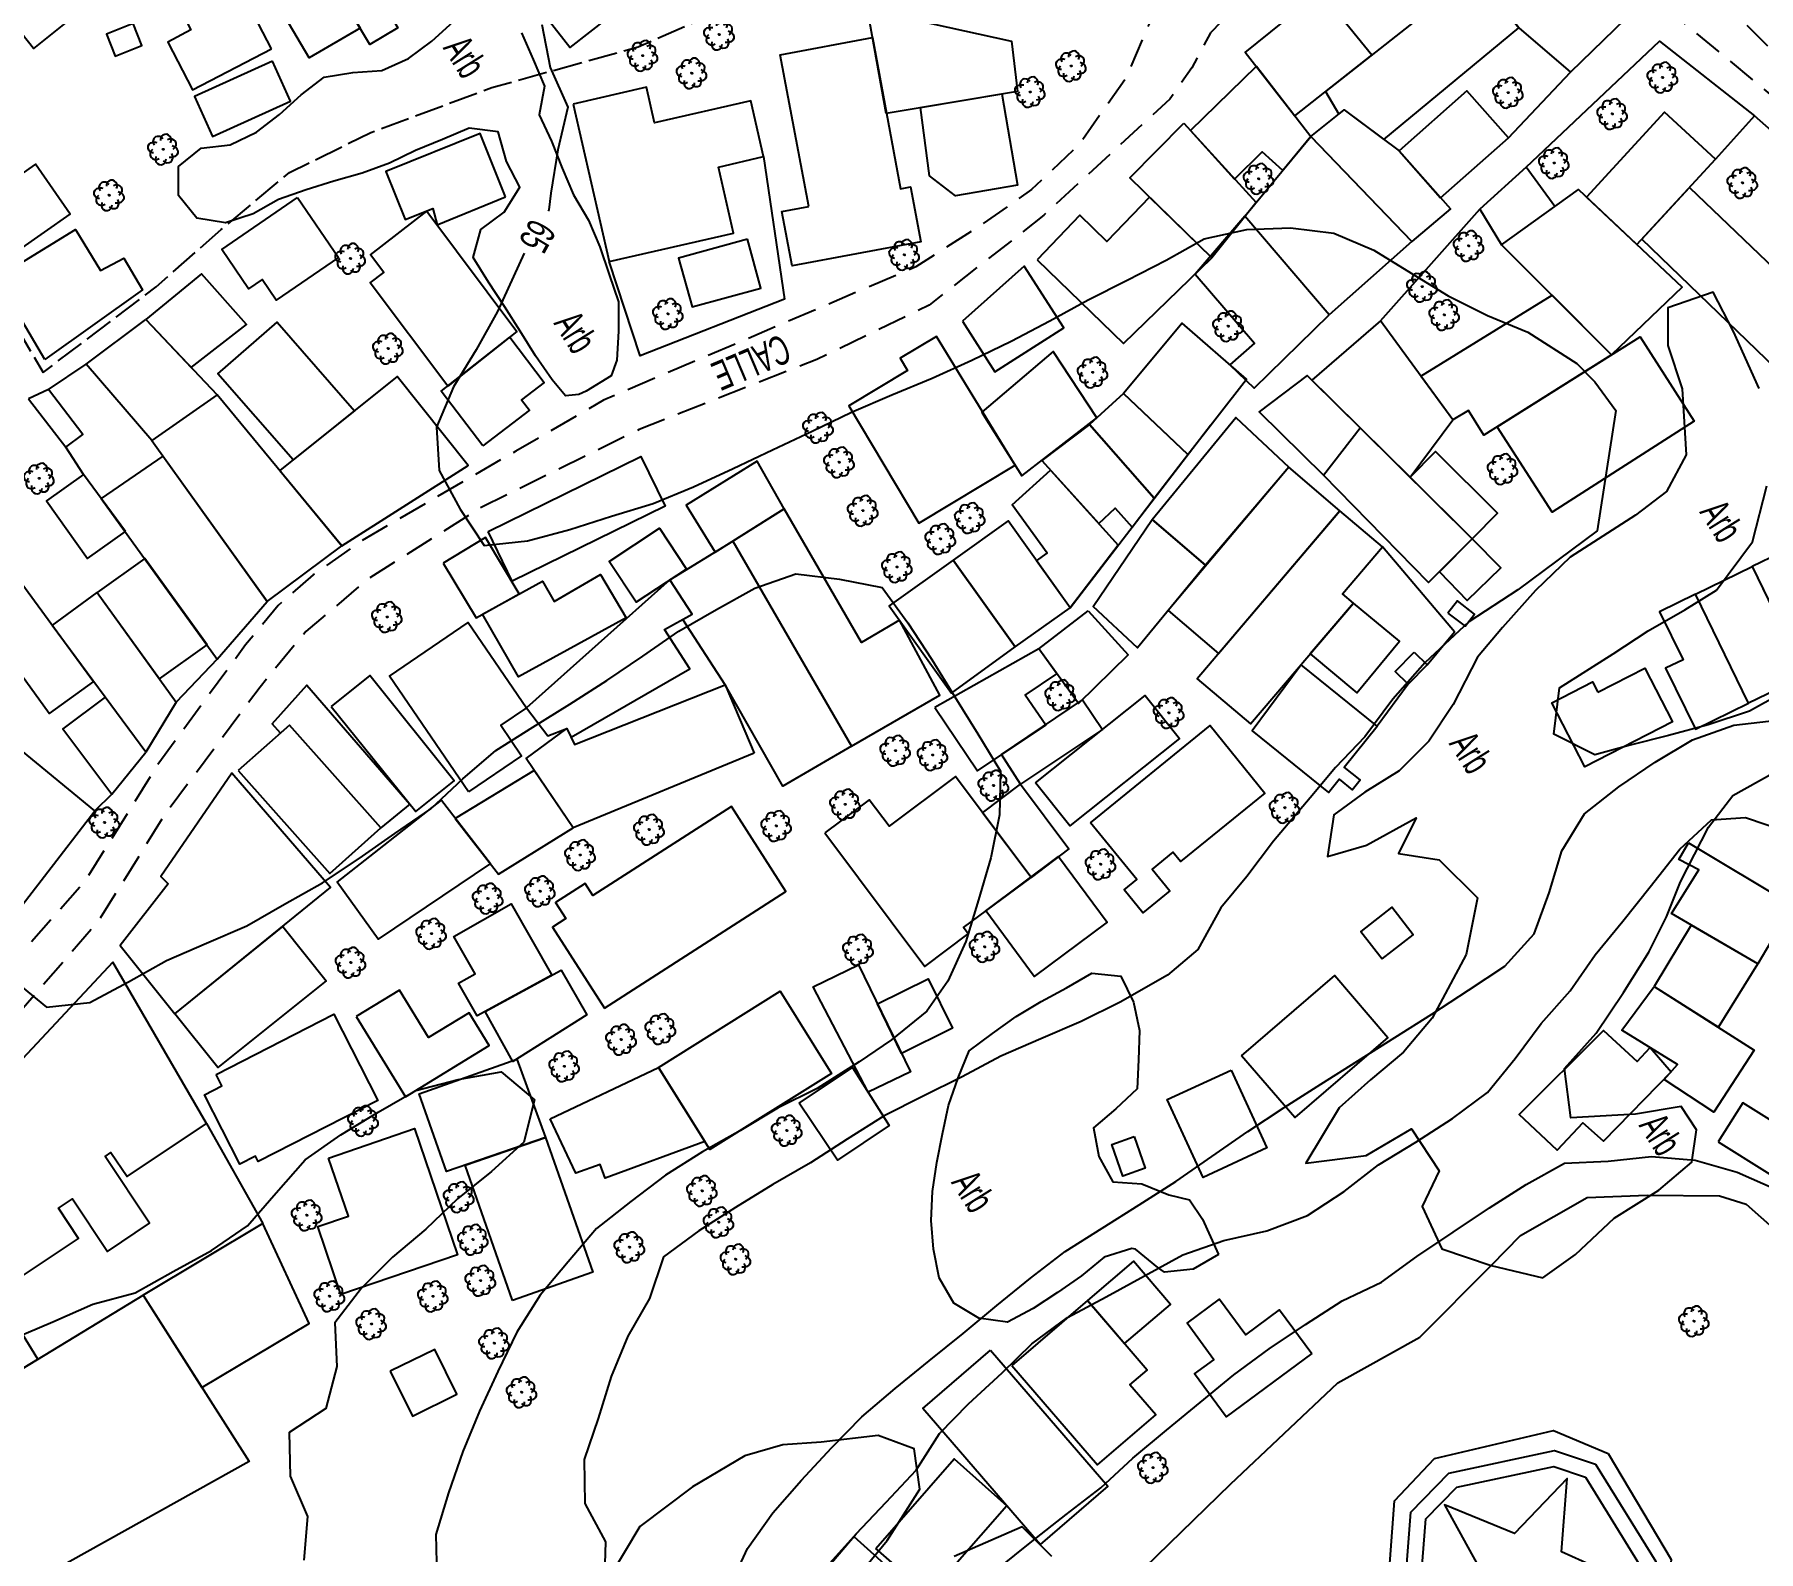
# Model space of a CAD drawing. Header units: millimetres. Extents: x 438774 to 440085, y 7202522 to 7203572.
# Drawn here: x 439328.7 to 439447.1, y 7203326.3 to 7203430.5 of the extents above; entities that cross this region are included whole.
import ezdxf

# ---------------------------------------------------------------- set-up
doc = ezdxf.new("R2010")
doc.units = ezdxf.units.MM
for name, pattern in [('00', [10, 0, -10]), ('12', [3, 2, -1]), ('17', [2.5, 2, -0.5])]:
    doc.linetypes.add(name, pattern=pattern)
for name, color, linetype in [('0505', 1, 'Continuous'), ('0506', 1, 'Continuous'), ('0611', 30, 'Continuous'), ('0612', 7, 'Continuous'), ('0623', 30, 'Continuous'), ('0707', 7, 'Continuous'), ('0801', 10, 'Continuous'), ('0869', 7, 'Continuous'), ('1005', 3, 'Continuous'), ('1006', 3, 'Continuous'), ('1007', 3, 'Continuous')]:
    doc.layers.add(name, color=color, linetype=linetype)
doc.styles.add('02', font='swissc.ttf')

# ---------------------------------------------------------------- blocks, each defined once
blk = doc.blocks.new('09')
for p, q in [((-0.04, 0.01), (0.04, 0.01)), ((-0.02, 0.03), (0.02, 0.03)), ((0, 0.05), (0, 0.05)), ((-0.04, -0.01), (0.04, -0.01)), ((-0.02, -0.03), (0.02, -0.03))]:
    blk.add_line(p, q)
for points in [[(-0.61, 0.39), (-0.76, 0.34), (-0.88, 0.27), (-0.97, 0.13), (-1, 0), (-0.96, -0.15), (-0.88, -0.26), (-0.83, -0.31), (-0.73, -0.36), (-0.58, -0.38)], [(-0.12, 0.67), (-0.2, 0.77), (-0.32, 0.84), (-0.46, 0.87), (-0.62, 0.83), (-0.74, 0.77), (-0.81, 0.63), (-0.83, 0.49), (-0.83, 0.42), (-0.79, 0.32), (-0.69, 0.22), (-0.62, 0.16)], [(-0.41, 0.6), (-0.39, 0.72), (-0.35, 0.82), (-0.3, 0.88), (-0.18, 0.96), (-0.03, 1), (0.1, 0.96), (0.24, 0.87), (0.31, 0.75), (0.36, 0.62), (0.37, 0.55)], [(0.11, 0.66), (0.19, 0.71), (0.31, 0.78), (0.42, 0.81), (0.49, 0.81), (0.63, 0.78), (0.76, 0.7), (0.82, 0.58), (0.84, 0.41), (0.81, 0.28), (0.75, 0.16), (0.69, 0.06)], [(0.67, -0.42), (0.8, -0.38), (0.91, -0.29), (0.99, -0.14), (1.01, -0.01), (0.95, 0.14), (0.86, 0.24), (0.8, 0.29), (0.7, 0.32), (0.56, 0.34)], [(-0.14, -0.69), (-0.19, -0.75), (-0.3, -0.83), (-0.4, -0.87), (-0.48, -0.87), (-0.61, -0.83), (-0.74, -0.75), (-0.8, -0.63), (-0.83, -0.47), (-0.79, -0.33), (-0.7, -0.18), (-0.64, -0.12)], [(-0.38, -0.63), (-0.34, -0.76), (-0.26, -0.88), (-0.13, -0.97), (0.01, -1.01), (0.15, -0.97), (0.27, -0.88), (0.32, -0.83), (0.36, -0.73), (0.38, -0.57)], [(0.15, -0.7), (0.32, -0.83), (0.46, -0.87), (0.62, -0.85), (0.74, -0.79), (0.83, -0.66), (0.86, -0.52), (0.86, -0.45), (0.83, -0.34), (0.74, -0.24), (0.67, -0.18)]]:
    blk.add_lwpolyline(points)
blk.add_lwpolyline([(0, -0.05), (-0.05, 0), (0, 0.05), (0.05, 0)], close=True)

msp = doc.modelspace()

# ---------------------------------------------------------------- linework, layer by layer
at = {"layer": '0505', "linetype": 'Continuous', "flags": 128}
for points, elevation in [([(439363.52, 7203431.17), (439364.1, 7203428.23), (439365.32, 7203425.49), (439364.63, 7203422.57), (439364.15, 7203419.6), (439364, 7203418.45)], 65), ([(439362.32, 7203415.47), (439360.48, 7203411.46), (439359.02, 7203408.84), (439357.46, 7203406.28), (439356.28, 7203403.52), (439356.47, 7203400.53), (439357.91, 7203397.89), (439359.57, 7203395.4), (439362.55, 7203395.71), (439365.45, 7203396.5), (439368.3, 7203397.4), (439371.18, 7203398.28), (439373.95, 7203399.41), (439376.67, 7203400.67), (439379.37, 7203401.97), (439382.09, 7203403.25), (439384.8, 7203404.54), (439387.56, 7203405.73), (439390.33, 7203406.88), (439393.06, 7203408.12), (439395.76, 7203409.42), (439398.41, 7203410.82), (439401.05, 7203412.26), (439403.73, 7203413.61), (439406.4, 7203414.98), (439409.01, 7203416.45), (439411.94, 7203417.1), (439414.94, 7203417.2), (439417.92, 7203416.85), (439420.67, 7203415.67), (439423.23, 7203414.09), (439425.78, 7203412.53), (439428.47, 7203411.18), (439431.24, 7203410.04), (439434.62, 7203407.9), (439435.85, 7203406.64), (439437.29, 7203404.66), (439436, 7203396.39), (439430.55, 7203392.34), (439427.19, 7203390.14), (439424.2, 7203387.36), (439421.97, 7203384.84), (439420.06, 7203382.26), (439418.03, 7203380.15), (439416.29, 7203378.05), (439413.78, 7203375.09), (439411.95, 7203372.65), (439410.15, 7203370.5), (439408.57, 7203367.65), (439406.5, 7203365.89), (439403.25, 7203364.02), (439400.56, 7203362.7), (439397.8, 7203361.51), (439395.05, 7203360.32), (439392.4, 7203358.9), (439389.72, 7203357.57), (439387.03, 7203356.22), (439384.5, 7203354.62), (439381.98, 7203352.99), (439379.38, 7203351.51), (439376.83, 7203349.92), (439374.3, 7203348.32), (439371.89, 7203346.53), (439370.93, 7203343.68), (439369.43, 7203341.08), (439368.29, 7203338.31), (439367.4, 7203335.44), (439366.44, 7203332.61), (439366.48, 7203329.6), (439367.89, 7203326.96), (439367.8, 7203323.96)], 65), ([(439327.19, 7203365.59), (439329.51, 7203363.68), (439332.49, 7203364), (439335.13, 7203365.42), (439337.75, 7203366.88), (439340.5, 7203368.08), (439343.26, 7203369.27), (439345.86, 7203370.75), (439348.47, 7203372.23), (439350.97, 7203373.89), (439353.43, 7203375.62), (439355.9, 7203377.31), (439358.09, 7203379.36), (439360.37, 7203381.31), (439362.9, 7203382.92), (439365.45, 7203384.5), (439367.98, 7203386.11), (439370.46, 7203387.8), (439372.93, 7203389.51), (439375.53, 7203391), (439378.16, 7203392.45), (439380.98, 7203393.44), (439383.96, 7203393.07), (439386.91, 7203392.5), (439388.67, 7203390.07), (439390.31, 7203387.56), (439391.88, 7203385), (439393.46, 7203382.45), (439395.02, 7203379.89), (439394.95, 7203376.88), (439394.36, 7203373.94), (439393.52, 7203371.06), (439392.65, 7203368.2), (439391.42, 7203365.46), (439389.96, 7203363.41), (439387.55, 7203361.44), (439385.32, 7203359.93), (439382.44, 7203358.09), (439379.75, 7203356.76), (439377.17, 7203355.22), (439374.57, 7203353.75), (439372.03, 7203352.15), (439369.64, 7203350.34), (439367.27, 7203348.48), (439365.34, 7203346.19), (439363.4, 7203343.9), (439361.81, 7203341.35), (439360.5, 7203338.66), (439359.24, 7203335.94), (439358.11, 7203333.16), (439357.11, 7203330.33), (439356.24, 7203327.46), (439356.28, 7203325.53)], 70), ([(439376.4, 7203323.78), (439377.66, 7203326.51), (439379.38, 7203328.96), (439381.37, 7203331.2), (439383.41, 7203333.41), (439385.51, 7203335.54), (439387.79, 7203337.5), (439390.12, 7203339.39), (439392.46, 7203341.27), (439394.77, 7203343.18), (439397.09, 7203345.07), (439399.48, 7203346.89), (439402.01, 7203348.5), (439404.55, 7203350.1), (439407.08, 7203351.71), (439409.55, 7203353.43), (439412.01, 7203355.14), (439414.51, 7203356.79), (439417.04, 7203358.4), (439419.58, 7203359.99), (439422.12, 7203361.59), (439424.65, 7203363.2), (439427.17, 7203364.84), (439429.66, 7203366.5), (439431.68, 7203368.72), (439432.71, 7203371.54), (439433.58, 7203374.41), (439435.14, 7203376.97), (439437.5, 7203378.82), (439439.98, 7203380.5), (439442.56, 7203382.05), (439445.39, 7203383.04), (439448.37, 7203383.39)], 65), ([(439383.16, 7203325.22), (439385.11, 7203327.51), (439387.18, 7203329.68), (439389.23, 7203331.87), (439390.83, 7203334.41), (439392.83, 7203336.43), (439395.14, 7203338.57), (439397.19, 7203340.56), (439399.64, 7203342.37), (439402.28, 7203343.79), (439404.91, 7203345.22), (439407.55, 7203346.66), (439410.37, 7203347.65), (439413.31, 7203348.31), (439416.11, 7203349.37), (439418.62, 7203351.02), (439420.98, 7203352.86), (439423.55, 7203354.41), (439426.07, 7203356.04), (439428.48, 7203357.83), (439430.37, 7203360.16), (439432.16, 7203362.56), (439434.16, 7203364.8), (439435.86, 7203367.27), (439437.76, 7203369.59), (439439.64, 7203371.94), (439441.68, 7203374.53), (439443.86, 7203376.54), (439446.19, 7203376.71), (439449.1, 7203375.72)], 70), ([(439327.19, 7203340.9), (439329.95, 7203342.06), (439332.69, 7203343.29), (439335.59, 7203344.06), (439338.21, 7203345.52), (439340.84, 7203346.96), (439343.31, 7203348.67), (439345.28, 7203350.94), (439347.26, 7203353.19), (439349.72, 7203354.91), (439352.28, 7203356.47), (439354.88, 7203357.95), (439357.79, 7203358.71), (439360.74, 7203359.24), (439363.03, 7203357.31), (439362.3, 7203354.41), (439360.08, 7203352.39), (439357.74, 7203350.51), (439355.57, 7203348.43), (439353.27, 7203346.5), (439351.15, 7203344.39), (439349.31, 7203342.01), (439349.45, 7203339.01), (439348.68, 7203336.12), (439346.18, 7203334.46), (439346.25, 7203331.47), (439347.42, 7203328.7), (439347.19, 7203325.71)], 75), ([(439394.85, 7203325.1), (439397.18, 7203326.98), (439399.54, 7203328.84), (439401.92, 7203330.66), (439404.12, 7203332.71), (439406.42, 7203334.62), (439408.75, 7203336.53), (439411.06, 7203338.43), (439413.48, 7203340.21), (439415.97, 7203341.88), (439418.49, 7203343.52), (439421.2, 7203344.79), (439423.63, 7203346.55), (439426.12, 7203348.23), (439428.62, 7203349.89), (439431.14, 7203351.51), (439433.77, 7203352.96), (439436.77, 7203353.11), (439439.75, 7203353.42), (439442.74, 7203353.18), (439445.63, 7203352.35), (439448.37, 7203351.13)], 75)]:
    msp.add_lwpolyline(points, dxfattribs=dict(at, elevation=elevation))
at = {"layer": '0505', "linetype": '00', "elevation": 65, "flags": 128}
msp.add_lwpolyline([(439364, 7203418.45), (439362.32, 7203415.47)], dxfattribs=at)
at = {"layer": '0611', "linetype": '12', "flags": 128}
for points in [[(439300.65, 7203549.6), (439332.81, 7203519.57), (439385.74, 7203476.29), (439418.9, 7203449.53), (439419.33, 7203449.01), (439419.53, 7203448.31), (439419.43, 7203447.5), (439405.25, 7203431.26), (439403.64, 7203427.49), (439400.47, 7203422.97), (439397.16, 7203419.83), (439393.79, 7203417.46), (439389.21, 7203414.52), (439367.76, 7203405.37), (439361.74, 7203401.87), (439351.11, 7203395.7), (439347.83, 7203393.37), (439345.42, 7203391.28), (439343.17, 7203388.56), (439337.08, 7203380.24), (439332.12, 7203372.27), (439327.65, 7203367.25), (439322.46, 7203361.57), (439317.48, 7203356.5), (439308.89, 7203348.57), (439294.71, 7203333.8), (439288.14, 7203325.29), (439286.49, 7203321.81), (439284.59, 7203317.74), (439283.36, 7203313.67), (439282.7, 7203310.14), (439281.8, 7203302.92), (439281.13, 7203294.43), (439281.98, 7203283.9), (439280.61, 7203259.71), (439219.54, 7203257.85), (439207.06, 7203257.76), (439113.11, 7203256.92)], [(439455.73, 7203447), (439442.34, 7203436.58), (439442.48, 7203434.97), (439449.24, 7203428.15)], [(439449.01, 7203425.46), (439426.17, 7203444.36), (439424.2, 7203444.58), (439422.91, 7203443.88), (439420.13, 7203441.84), (439409.45, 7203430.59), (439408.16, 7203428.19), (439406.66, 7203426.05), (439398.01, 7203418.08), (439390.13, 7203411.9), (439382.42, 7203408.17), (439370.21, 7203403.35), (439359.37, 7203398.01), (439351.56, 7203393.07), (439347.32, 7203389.48), (439344.17, 7203385.67), (439337.6, 7203376.86), (439333.05, 7203369.56), (439327.75, 7203363.43), (439312.91, 7203348.72), (439298.14, 7203333.34), (439296.12, 7203330.6), (439292.55, 7203325.69), (439290.66, 7203322.32), (439289.63, 7203320.04), (439288.15, 7203315.49), (439287.36, 7203310.38), (439284.52, 7203259.91), (439284.89, 7203259.34), (439285.52, 7203259.06), (439349.65, 7203259.94), (439362.8, 7203259.95)]]:
    msp.add_lwpolyline(points, dxfattribs=at)
at = {"layer": '0623', "linetype": '17', "flags": 128}
msp.add_lwpolyline([(439363.47, 7203493.43), (439353.15, 7203484.21), (439351.09, 7203480.33), (439349.53, 7203474.35), (439348.48, 7203470.86), (439348.5, 7203468.34), (439347.23, 7203466.07), (439344.73, 7203463.92), (439341.12, 7203460.44), (439339.23, 7203459.77), (439337.95, 7203461.43), (439336.15, 7203461.63), (439333.8, 7203460.74), (439326.49, 7203456.05), (439320.73, 7203451.97), (439315.9, 7203447.7), (439310.66, 7203442.93), (439308.93, 7203441.1), (439315.04, 7203431.52), (439319.39, 7203423.23), (439323.13, 7203417.03), (439326.75, 7203411.56), (439329.27, 7203407.28), (439337.04, 7203413.16), (439341.51, 7203417.09), (439346.19, 7203421), (439351.79, 7203423.76), (439360.09, 7203426.84), (439370.14, 7203429.64), (439377.01, 7203432.64), (439381.15, 7203434.13), (439388.51, 7203435.08), (439396.85, 7203435.13), (439405.13, 7203431.67)], dxfattribs=at)
at = {"layer": '0707', "linetype": 'Continuous', "flags": 128}
for points in [[(439431.13, 7203421.38), (439440.29, 7203430.04), (439446.82, 7203424.91), (439444.14, 7203421.93)], [(439429.91, 7203423.4), (439434.17, 7203427.9)], [(439458.89, 7203414.26), (439446.82, 7203424.91)], [(439378.76, 7203422.1), (439380.2, 7203412.3), (439370.28, 7203408.41), (439368.15, 7203414.89)], [(439421.13, 7203410.83), (439427.94, 7203418.48)], [(439329.64, 7203406.11), (439332.22, 7203407.85)], [(439332.04, 7203400.27), (439330.83, 7203402.14)], [(439424.33, 7203387.19), (439426.21, 7203389.45), (439421.26, 7203395.29)], [(439341.23, 7203387.59), (439338.42, 7203384.62)], [(439423.03, 7203385.87), (439420.89, 7203382.99)], [(439334, 7203378.3), (439332.83, 7203377.17)], [(439340.5, 7203355.68), (439344.36, 7203348.82)], [(439353.52, 7203248.47), (439359.3, 7203248.64), (439368.75, 7203246.95), (439374.24, 7203257.34), (439372.24, 7203257.92), (439373.94, 7203261.73), (439377.63, 7203261.81), (439383.91, 7203274.81), (439386.98, 7203298.34), (439390.01, 7203310.34), (439391.54, 7203312.85), (439393.24, 7203314.37), (439394, 7203314.55), (439410.82, 7203330.91), (439418.19, 7203337.87), (439423.82, 7203341.02), (439428.75, 7203345.97), (439430.75, 7203348), (439435.32, 7203350.6), (439439.44, 7203350.78), (439444.41, 7203350.72), (439446.25, 7203350.16), (439453.91, 7203343.36)]]:
    msp.add_lwpolyline(points, dxfattribs=at)
at = {"layer": '0801', "linetype": 'Continuous', "flags": 128}
for points in [[(439346.63, 7203438.31), (439353.48, 7203442.4), (439357.66, 7203435.38), (439352.75, 7203432.45), (439353.64, 7203430.95), (439351.71, 7203429.8), (439346.63, 7203438.31)], [(439346.63, 7203438.31), (439351.04, 7203430.93), (439347.55, 7203428.88), (439343.19, 7203436.29), (439346.63, 7203438.31)], [(439344.95, 7203429.51), (439341.06, 7203437.02), (439337.23, 7203435.02), (439339.42, 7203430.8), (439337.83, 7203429.97), (439339.53, 7203426.68), (439344.95, 7203429.51)], [(439361.82, 7203434.26), (439365.91, 7203437.44), (439369.51, 7203432.76), (439365.45, 7203429.59), (439361.82, 7203434.26)], [(439434.17, 7203427.9), (439438.73, 7203432.31), (439431.44, 7203438.1), (439427.64, 7203434.69), (439430.63, 7203430.95), (439434.17, 7203427.9)], [(439329.22, 7203436.46), (439332.27, 7203432.45), (439328.62, 7203429.53), (439325.47, 7203433.48), (439329.22, 7203436.46)], [(439427.64, 7203434.69), (439417.34, 7203426.57), (439418.26, 7203425.02), (439418.62, 7203425.32), (439421.36, 7203423.28), (439430.63, 7203430.95), (439427.64, 7203434.69)], [(439420.54, 7203429.1), (439415.23, 7203424.91), (439411.84, 7203429.25), (439417, 7203433.45), (439420.54, 7203429.1)], [(439335.45, 7203431.24), (439333.62, 7203430.51), (439334.22, 7203429), (439336.05, 7203429.73), (439335.45, 7203431.24)], [(439387.17, 7203425.07), (439385.9, 7203432.2), (439395.78, 7203430.03), (439396.19, 7203426.58), (439387.17, 7203425.07)], [(439381.86, 7203418.68), (439379.9, 7203429.08), (439386.24, 7203430.27), (439388.15, 7203419.88), (439388.85, 7203420.02), (439389.56, 7203416.25), (439380.71, 7203414.59), (439380.02, 7203418.33), (439381.86, 7203418.68)], [(439345.03, 7203428.65), (439339.67, 7203426.23), (439340.9, 7203423.48), (439346.27, 7203425.9), (439345.03, 7203428.65)], [(439412.6, 7203428.32), (439416.34, 7203423.47), (439414.41, 7203421.14), (439413, 7203422.43), (439411.11, 7203420.56), (439408.07, 7203423.89), (439412.6, 7203428.32)], [(439365.67, 7203425.71), (439368.15, 7203414.89), (439376.68, 7203416.85), (439375.65, 7203421.38), (439378.76, 7203422.1), (439377.88, 7203425.93), (439371.27, 7203424.42), (439370.71, 7203426.86), (439365.67, 7203425.71)], [(439389.54, 7203425.47), (439395.13, 7203426.41), (439396.2, 7203420.14), (439391.94, 7203419.41), (439390.16, 7203420.79), (439389.54, 7203425.47)], [(439422.42, 7203422.5), (439425.25, 7203419.27), (439429.91, 7203423.4), (439427.05, 7203426.61), (439422.42, 7203422.5)], [(439423.29, 7203416.26), (439416.34, 7203423.47), (439418.62, 7203425.32), (439422.42, 7203422.5), (439425.93, 7203418.51), (439423.29, 7203416.26)], [(439438.74, 7203416.06), (439444.14, 7203421.93), (439440.64, 7203425.15), (439435.28, 7203419.32), (439438.74, 7203416.06)], [(439407.62, 7203424.39), (439412.58, 7203418.95), (439409.54, 7203415.14), (439403.9, 7203420.65), (439407.62, 7203424.39)], [(439361.04, 7203419.34), (439359.29, 7203423.69), (439352.81, 7203421.08), (439354.15, 7203417.77), (439356.03, 7203418.53), (439356.34, 7203417.42), (439361.04, 7203419.34)], [(439417.61, 7203411.23), (439411.82, 7203418), (439416.34, 7203423.47), (439423.29, 7203416.26), (439417.61, 7203411.23)], [(439325.83, 7203414.44), (439331.14, 7203418.14), (439328.75, 7203421.58), (439325.1, 7203419.03), (439325.21, 7203418.87), (439323.55, 7203417.71), (439325.83, 7203414.44)], [(439429.43, 7203416.05), (439433.1, 7203418.67), (439431.13, 7203421.38), (439427.94, 7203418.48), (439429.43, 7203416.05)], [(439346.74, 7203419.29), (439349.57, 7203415.18), (439345.29, 7203412.24), (439344.31, 7203413.65), (439343.39, 7203413.02), (439341.54, 7203415.72), (439346.74, 7203419.29)], [(439397.54, 7203415.02), (439403.48, 7203409.27), (439409.54, 7203415.14), (439405.27, 7203419.31), (439402.34, 7203416.28), (439400.48, 7203418.07), (439397.54, 7203415.02)], [(439437, 7203408.48), (439429.43, 7203416.05), (439434.73, 7203419.83), (439441.85, 7203413.14), (439437, 7203408.48)], [(439442.35, 7203419.98), (439455.6, 7203407.29), (439452.22, 7203403.75), (439439.07, 7203416.42), (439442.35, 7203419.98)], [(439357.06, 7203406.33), (439351.73, 7203413.44), (439352.67, 7203414.14), (439351.75, 7203415.36), (439355.63, 7203418.36), (439361.82, 7203410.08), (439357.06, 7203406.33)], [(439329.4, 7203408.17), (439326.08, 7203413.78), (439331.49, 7203417.1), (439333.21, 7203414.28), (439334.82, 7203415.13), (439336.09, 7203412.95), (439329.4, 7203408.17)], [(439417.61, 7203411.23), (439411.82, 7203418), (439408.39, 7203414.03), (439412.48, 7203409.29), (439410.79, 7203407.8), (439412.46, 7203406.19), (439417.61, 7203411.23)], [(439377.64, 7203416.42), (439372.92, 7203415.13), (439373.84, 7203411.78), (439378.56, 7203413.06), (439377.64, 7203416.42)], [(439392.41, 7203410.8), (439394.64, 7203407.32), (439399.37, 7203410.34), (439396.66, 7203414.57), (439392.41, 7203410.8)], [(439336.32, 7203410.92), (439339.44, 7203407.62), (439343.24, 7203410.58), (439340.16, 7203414.04), (439336.32, 7203410.92)], [(439437, 7203408.48), (439428.22, 7203402.97), (439427.17, 7203404.67), (439426.09, 7203404.01), (439423.89, 7203407.03), (439432.91, 7203412.58), (439437, 7203408.48)], [(439336.32, 7203410.92), (439341.23, 7203405.74), (439336.73, 7203402.61), (439332.22, 7203407.85), (439336.32, 7203410.92)], [(439346.45, 7203401.27), (439341.27, 7203407.19), (439345.34, 7203410.73), (439350.65, 7203404.65), (439346.45, 7203401.27)], [(439396.04, 7203400.9), (439390.63, 7203409.75), (439388.13, 7203408.26), (439388.64, 7203407.42), (439384.6, 7203404.99), (439389.42, 7203396.93), (439396.04, 7203400.9)], [(439407.89, 7203401.65), (439411.92, 7203406.82), (439407.51, 7203410.66), (439403.47, 7203405.82), (439407.89, 7203401.65)], [(439416.41, 7203406.75), (439423.17, 7203400.09), (439426.09, 7203404.01), (439421.13, 7203410.83), (439416.41, 7203406.75)], [(439429.14, 7203403.55), (439438.95, 7203409.73), (439442.67, 7203403.94), (439432.92, 7203397.67), (439429.14, 7203403.55)], [(439359.47, 7203402.24), (439356.62, 7203405.99), (439361.32, 7203409.69), (439363.69, 7203406.58), (439362.14, 7203405.4), (439362.68, 7203404.68), (439359.47, 7203402.24)], [(439393.96, 7203404.2), (439396.49, 7203400.18), (439401.64, 7203404.16), (439398.64, 7203408.72), (439393.74, 7203404.55), (439393.96, 7203404.2)], [(439349.78, 7203395.37), (439358.47, 7203400.88), (439353.58, 7203407), (439345.53, 7203400.53), (439349.78, 7203395.37)], [(439419.74, 7203403.48), (439416.08, 7203407.07), (439412.79, 7203404.56), (439417.21, 7203400.22), (439419.74, 7203403.48)], [(439328.28, 7203405.46), (439330.83, 7203402.14), (439331.99, 7203403.02), (439329.64, 7203406.11), (439328.28, 7203405.46)], [(439336.73, 7203402.61), (439344.65, 7203391.55), (439349.78, 7203395.37), (439341.23, 7203405.74), (439336.73, 7203402.61)], [(439407.89, 7203401.65), (439403.47, 7203405.82), (439401.14, 7203403.7), (439405.58, 7203398.65), (439407.89, 7203401.65)], [(439414.83, 7203400.77), (439409.1, 7203394.04), (439405.45, 7203397.18), (439411.2, 7203404.17), (439414.83, 7203400.77)], [(439397.87, 7203401.22), (439401.77, 7203396.91), (439402.91, 7203397.96), (439404.06, 7203396.66), (439405.58, 7203398.65), (439401.14, 7203403.7), (439397.87, 7203401.22)], [(439419.74, 7203403.48), (439427.43, 7203395.85), (439424.43, 7203392.84), (439417.21, 7203400.22), (439419.74, 7203403.48)], [(439341.23, 7203387.59), (439344.65, 7203391.55), (439337.49, 7203401.53), (439333.26, 7203398.61), (439341.23, 7203387.59)], [(439359.83, 7203396.36), (439370.33, 7203401.51), (439372, 7203398.1), (439361.48, 7203392.93), (439359.83, 7203396.36)], [(439427.43, 7203395.85), (439423.17, 7203400.09), (439424.9, 7203401.84), (439429.17, 7203397.6), (439427.43, 7203395.85)], [(439334.93, 7203396.35), (439332.04, 7203400.27), (439329.5, 7203398.46), (439332.33, 7203394.49), (439334.93, 7203396.35)], [(439375.44, 7203394.93), (439380.18, 7203397.9), (439378.32, 7203401.19), (439373.44, 7203398.17), (439375.44, 7203394.93)], [(439398.47, 7203400.57), (439403.12, 7203395.42), (439399.81, 7203391.12), (439397.5, 7203394.34), (439398.23, 7203394.86), (439395.83, 7203398.19), (439398.47, 7203400.57)], [(439410, 7203387.97), (439418.34, 7203397.77), (439414.83, 7203400.77), (439406.55, 7203390.93), (439410, 7203387.97)], [(439376.64, 7203395.68), (439384.79, 7203381.6), (439390.85, 7203385.11), (439388.09, 7203390.26), (439385.49, 7203388.73), (439380.18, 7203397.9), (439376.64, 7203395.68)], [(439391.78, 7203394.39), (439396.04, 7203388.42), (439399.81, 7203391.12), (439395.55, 7203397.08), (439391.78, 7203394.39)], [(439409.1, 7203394.04), (439404.44, 7203388.35), (439401.4, 7203391.21), (439405.45, 7203397.18), (439409.1, 7203394.04)], [(439418.34, 7203397.77), (439408.53, 7203386.24), (439412.2, 7203383.13), (439419.27, 7203391.44), (439418.52, 7203392.06), (439421.26, 7203395.29), (439418.34, 7203397.77)], [(439446.66, 7203393.95), (439451.31, 7203384.37), (439457.63, 7203387.43), (439455.62, 7203391.58), (439452.84, 7203390.23), (439451.1, 7203393.8), (439453.25, 7203394.84), (439452.35, 7203396.7), (439446.66, 7203393.95)], [(439356.74, 7203394.17), (439359.01, 7203390.42), (439361.98, 7203392.08), (439359.65, 7203395.93), (439356.74, 7203394.17)], [(439373.46, 7203393.77), (439370, 7203391.5), (439368.15, 7203394.28), (439371.6, 7203396.57), (439373.46, 7203393.77)], [(439376.64, 7203395.68), (439384.79, 7203381.6), (439380.07, 7203378.86), (439376.11, 7203385.82), (439373.2, 7203390.3), (439373.86, 7203390.67), (439372.32, 7203393.03), (439376.64, 7203395.68)], [(439427.43, 7203395.85), (439425.17, 7203393.59), (439427.09, 7203391.62), (439429.39, 7203393.85), (439427.43, 7203395.85)], [(439340.53, 7203388.56), (439336.26, 7203394.5), (439332.99, 7203392.17), (439337.26, 7203386.23), (439340.53, 7203388.56)], [(439396.04, 7203388.42), (439391.78, 7203394.39), (439387.39, 7203391.25), (439391.66, 7203385.25), (439396.04, 7203388.42)], [(439359.44, 7203390.67), (439363.56, 7203392.95), (439364.38, 7203391.55), (439367.55, 7203393.4), (439369.32, 7203390.43), (439361.93, 7203386.38), (439359.44, 7203390.67)], [(439446.41, 7203384.55), (439442.76, 7203392.04), (439446.66, 7203393.95), (439450.3, 7203386.44), (439446.41, 7203384.55)], [(439327.8, 7203392.79), (439332.74, 7203386.05), (439329.69, 7203383.84), (439324.79, 7203390.6), (439327.8, 7203392.79)], [(439336.33, 7203381.19), (439329.89, 7203389.9), (439332.99, 7203392.17), (439338.42, 7203384.62), (439336.33, 7203381.19)], [(439372.32, 7203393.03), (439362.47, 7203384.25), (439363.93, 7203382.31), (439365.24, 7203382.83), (439365.53, 7203382.23), (439373.7, 7203386.91), (439371.96, 7203389.61), (439373.86, 7203390.67), (439372.32, 7203393.03)], [(439446.41, 7203384.55), (439442.76, 7203392.04), (439440.29, 7203390.84), (439441.91, 7203387.54), (439440.71, 7203386.96), (439442.75, 7203382.77), (439446.41, 7203384.55)], [(439401.05, 7203390.9), (439403.79, 7203387.87), (439400.38, 7203384.53), (439397.65, 7203388.29), (439401.05, 7203390.9)], [(439419.27, 7203391.44), (439416.29, 7203387.94), (439419.51, 7203385.28), (439422.43, 7203388.83), (439419.27, 7203391.44)], [(439425.76, 7203390.75), (439426.94, 7203389.85), (439427.58, 7203390.68), (439426.41, 7203391.59), (439425.76, 7203390.75)], [(439358.48, 7203378.46), (439353.06, 7203386.42), (439358.47, 7203390.1), (439362.47, 7203384.25), (439360.7, 7203383.05), (439362.14, 7203380.95), (439358.48, 7203378.46)], [(439390.52, 7203384.26), (439393.45, 7203379.92), (439398.13, 7203383.04), (439396.73, 7203385.1), (439398.9, 7203386.57), (439397.65, 7203388.29), (439390.52, 7203384.26)], [(439423.44, 7203388.06), (439424.33, 7203387.19), (439423.03, 7203385.87), (439422.14, 7203386.74), (439423.44, 7203388.06)], [(439349.06, 7203384.34), (439354.87, 7203377.11), (439357.51, 7203379.23), (439351.71, 7203386.47), (439349.06, 7203384.34)], [(439415.67, 7203387.2), (439412.31, 7203382.67), (439417.56, 7203378.43), (439418.29, 7203379.33), (439419.18, 7203378.61), (439419.72, 7203379.29), (439418.62, 7203380.17), (439420.89, 7203382.99), (439415.67, 7203387.2)], [(439436.06, 7203385.31), (439439.27, 7203386.96), (439441.18, 7203383.27), (439435.16, 7203380.18), (439432.89, 7203384.59), (439435.69, 7203386.03), (439436.06, 7203385.31)], [(439336.33, 7203381.19), (439333.53, 7203384.98), (439330.63, 7203382.8), (439334, 7203378.3), (439336.33, 7203381.19)], [(439352.47, 7203375.99), (439346.19, 7203383.04), (439345.58, 7203382.51), (439345.01, 7203383.15), (439347.39, 7203385.8), (439354.46, 7203377.62), (439352.47, 7203375.99)], [(439378.11, 7203381.13), (439365.68, 7203376), (439362.45, 7203380.75), (439365.24, 7203382.83), (439365.78, 7203381.73), (439376.11, 7203385.82), (439378.11, 7203381.13)], [(439397.42, 7203379.1), (439404.97, 7203385.09), (439407.33, 7203382.13), (439399.78, 7203376.14), (439397.42, 7203379.1)], [(439395.1, 7203381.04), (439400.66, 7203384.79), (439402.04, 7203382.76), (439396.4, 7203378.99), (439395.1, 7203381.04)], [(439342.68, 7203379.93), (439348.96, 7203372.86), (439352.47, 7203375.99), (439346.19, 7203383.04), (439342.68, 7203379.93)], [(439401.2, 7203376.35), (439409.42, 7203383.03), (439413.19, 7203378.39), (439407.39, 7203373.68), (439406.87, 7203374.32), (439405.44, 7203373.16), (439406.66, 7203371.67), (439404.81, 7203370.16), (439403.53, 7203371.74), (439404.39, 7203372.44), (439401.2, 7203376.35)], [(439325.89, 7203368.19), (439332.83, 7203377.17), (439327.02, 7203381.96), (439319.91, 7203372.81), (439325.89, 7203368.19)], [(439338.31, 7203363.22), (439349.02, 7203371.9), (439342.23, 7203379.75), (439337.35, 7203372.66), (439337.87, 7203372.15), (439334.57, 7203367.92), (439338.31, 7203363.22)], [(439357.57, 7203376.64), (439360.56, 7203372.81), (439365.68, 7203376), (439363.01, 7203379.93), (439357.57, 7203376.64)], [(439382.97, 7203375.66), (439389.83, 7203366.48), (439392.81, 7203368.72), (439392.49, 7203369.15), (439397.13, 7203372.59), (439391.93, 7203379.53), (439387.37, 7203376.11), (439386, 7203377.93), (439382.97, 7203375.66)], [(439397.13, 7203372.59), (439393.8, 7203377.03), (439396.4, 7203378.99), (439399.72, 7203374.56), (439397.13, 7203372.59)], [(439359.99, 7203373.54), (439352.29, 7203368.36), (439349.47, 7203372.26), (439356.64, 7203377.89), (439359.99, 7203373.54)], [(439367.82, 7203363.62), (439380.29, 7203371.63), (439376.55, 7203377.47), (439367.02, 7203371.36), (439366.5, 7203372.18), (439364.47, 7203370.88), (439365.17, 7203369.77), (439364.26, 7203369.18), (439367.82, 7203363.62)], [(439442.27, 7203374.97), (439449.43, 7203370.69), (439447.04, 7203366.66), (439441.11, 7203370.11), (439442.98, 7203373.12), (439441.62, 7203373.82), (439442.27, 7203374.97)], [(439394.01, 7203370.29), (439399.01, 7203374.02), (439402.36, 7203369.51), (439397.34, 7203365.79), (439394.01, 7203370.29)], [(439364.22, 7203365.88), (439359.09, 7203363.09), (439357.81, 7203365.32), (439358.95, 7203365.96), (439357.48, 7203368.53), (439361.43, 7203370.78), (439364.22, 7203365.88)], [(439421.23, 7203367.01), (439423.36, 7203368.66), (439421.91, 7203370.54), (439419.77, 7203368.87), (439421.23, 7203367.01)], [(439338.31, 7203363.22), (439345.73, 7203369.23), (439348.71, 7203365.5), (439341.27, 7203359.54), (439338.31, 7203363.22)], [(439439.92, 7203365.09), (439444.33, 7203362.3), (439447.04, 7203366.66), (439442.46, 7203369.32), (439439.92, 7203365.09)], [(439334.07, 7203366.78), (439320.65, 7203352.44), (439326.19, 7203344.13), (439331.71, 7203347.8), (439330.33, 7203349.88), (439331.29, 7203350.51), (439333.69, 7203346.91), (439336.59, 7203348.84), (439333.53, 7203353.43), (439333.93, 7203353.7), (439335.04, 7203352.04), (439340.5, 7203355.68), (439334.07, 7203366.78)], [(439359.63, 7203363.39), (439364.86, 7203366.22), (439366.62, 7203363.16), (439361.53, 7203359.95), (439359.63, 7203363.39)], [(439385.27, 7203366.59), (439388.85, 7203359.24), (439385.94, 7203357.85), (439382.17, 7203365.08), (439385.27, 7203366.59)], [(439350.78, 7203363.05), (439354.16, 7203357.53), (439359.9, 7203361.05), (439358.53, 7203363.3), (439355.75, 7203361.6), (439353.75, 7203364.86), (439350.78, 7203363.05)], [(439371.54, 7203359.54), (439379.89, 7203364.77), (439383.41, 7203359.13), (439375.06, 7203353.9), (439371.54, 7203359.54)], [(439388.23, 7203360.51), (439386.59, 7203363.9), (439390.06, 7203365.63), (439391.74, 7203362.25), (439388.23, 7203360.51)], [(439411.59, 7203360.34), (439418, 7203365.85), (439421.64, 7203361.6), (439415.24, 7203356.1), (439411.59, 7203360.34)], [(439439.92, 7203365.09), (439446.79, 7203360.73), (439444.01, 7203356.46), (439440.61, 7203358.72), (439441.52, 7203359.74), (439437.71, 7203362.11), (439439.92, 7203365.09)], [(439341.15, 7203359.06), (439349.25, 7203363.2), (439352.27, 7203357.28), (439344.04, 7203353.08), (439343.85, 7203353.45), (439342.78, 7203352.9), (439340.35, 7203357.65), (439341.55, 7203358.27), (439341.15, 7203359.06)], [(439441.08, 7203359.24), (439436.44, 7203354.48), (439435.03, 7203355.73), (439433.26, 7203353.86), (439430.64, 7203356.31), (439436.44, 7203362.09), (439438.76, 7203359.95), (439439.65, 7203360.9), (439441.08, 7203359.24)], [(439363.77, 7203354.74), (439356.97, 7203352.39), (439355.11, 7203357.72), (439361.8, 7203360.12), (439363.77, 7203354.74)], [(439364.1, 7203356.02), (439371.54, 7203359.54), (439374.72, 7203354.45), (439367.88, 7203351.94), (439367.54, 7203352.88), (439365.87, 7203352.28), (439364.1, 7203356.02)], [(439381.21, 7203357.09), (439384.87, 7203359.54), (439387.39, 7203355.56), (439383.84, 7203353.18), (439381.21, 7203357.09)], [(439410.87, 7203359.36), (439413.33, 7203354.01), (439408.94, 7203351.98), (439406.47, 7203357.34), (439410.87, 7203359.36)], [(439444.32, 7203354.44), (439451.04, 7203350.23), (439452.73, 7203352.92), (439446.01, 7203357.12), (439444.32, 7203354.44)], [(439348.87, 7203353.32), (439354.78, 7203355.34), (439357.73, 7203346.68), (439349.72, 7203343.95), (439348.13, 7203348.61), (439350.24, 7203349.32), (439348.87, 7203353.32)], [(439361.52, 7203343.54), (439358.25, 7203352.84), (439363.77, 7203354.74), (439367.03, 7203345.49), (439361.52, 7203343.54)], [(439404.2, 7203354.79), (439404.97, 7203352.62), (439403.44, 7203352.08), (439402.67, 7203354.24), (439404.2, 7203354.79)], [(439344.36, 7203348.82), (439336.14, 7203343.91), (439340.18, 7203337.57), (439347.54, 7203341.96), (439344.36, 7203348.82)], [(439401.01, 7203343.54), (439403.55, 7203340.57), (439406.7, 7203343.26), (439404.17, 7203346.23), (439401.01, 7203343.54)], [(439306.3, 7203325.75), (439328.9, 7203339.5), (439326.36, 7203343.64), (439303.81, 7203329.82), (439306.3, 7203325.75)], [(439312.62, 7203318.81), (439305.7, 7203325.38), (439336.14, 7203343.91), (439343.42, 7203332.47), (439323.74, 7203321.51), (439320.96, 7203325.94), (439315.95, 7203322.92), (439316.22, 7203322.66), (439312.62, 7203318.81)], [(439395.81, 7203339.08), (439401.68, 7203332.25), (439405.69, 7203335.69), (439403.92, 7203337.75), (439405.1, 7203338.76), (439401.01, 7203343.54), (439395.81, 7203339.08)], [(439416.42, 7203339.89), (439410.53, 7203335.54), (439408.36, 7203338.49), (439409.69, 7203339.47), (439407.85, 7203341.97), (439410.08, 7203343.62), (439411.87, 7203341.18), (439414.2, 7203342.9), (439416.42, 7203339.89)], [(439353.12, 7203338.67), (439354.64, 7203335.59), (439357.69, 7203337.09), (439356.17, 7203340.18), (439353.12, 7203338.67)], [(439394.33, 7203340.13), (439402.4, 7203330.79), (439397.76, 7203326.78), (439389.69, 7203336.12), (439394.33, 7203340.13)], [(439386.46, 7203326.5), (439391.85, 7203332.65), (439395.46, 7203329.43), (439390.1, 7203323.31), (439386.46, 7203326.5)], [(439384.95, 7203327.32), (439388.19, 7203324.41), (439386.15, 7203322.14), (439382.92, 7203325.05), (439384.95, 7203327.32)]]:
    msp.add_lwpolyline(points, close=True, dxfattribs=at)
msp.add_lwpolyline([(439399.81, 7203391.12), (439409.45, 7203403.66)], dxfattribs=at)
at = {"layer": '0869', "linetype": 'Continuous', "flags": 128}
for points in [[(439431.36, 7203314.49), (439423.59, 7203317.93), (439421.45, 7203321.14), (439422.09, 7203329.78), (439424.83, 7203332.69), (439433.01, 7203334.6), (439436.77, 7203333.02), (439441.1, 7203325.74), (439440.61, 7203321.65), (439435.22, 7203315.43), (439431.36, 7203314.49)], [(439431.37, 7203315.83), (439424.82, 7203318.76), (439422.65, 7203321.84), (439423.22, 7203329), (439425.83, 7203331.68), (439433.08, 7203333.23), (439435.9, 7203332.3), (439440.03, 7203325.6), (439439.96, 7203322.43), (439434.79, 7203316.61), (439431.37, 7203315.83)], [(439431.48, 7203316.93), (439425.52, 7203319.61), (439423.73, 7203322.14), (439424.24, 7203328.53), (439426.37, 7203330.72), (439433.03, 7203332.13), (439435.2, 7203331.41), (439438.96, 7203325.31), (439438.92, 7203322.84), (439434.22, 7203317.57), (439431.48, 7203316.93)], [(439432.66, 7203317.57), (439433.29, 7203322.63), (439438.53, 7203324.03), (439433.55, 7203326.27), (439433.95, 7203331.3), (439430.32, 7203327.53), (439425.53, 7203329.51), (439428.12, 7203324.81), (439424.88, 7203320.9), (439429.87, 7203321.99), (439432.66, 7203317.57)]]:
    msp.add_lwpolyline(points, close=True, dxfattribs=at)
at = {"layer": '1005'}
for points in [[(439362.13, 7203430.61), (439362.92, 7203428.78), (439363.72, 7203426.94), (439363.34, 7203424.98), (439364.2, 7203423.17), (439364.93, 7203421.3), (439365.71, 7203419.47), (439366.72, 7203417.74), (439367.51, 7203415.9), (439368.14, 7203414.01), (439368.79, 7203412.12), (439368.8, 7203410.12), (439368.67, 7203408.12), (439368.28, 7203407.05), (439366.57, 7203406), (439366.06, 7203405.75), (439365.15, 7203405.68), (439364.24, 7203406.77), (439363.09, 7203408.41), (439362.03, 7203410.11), (439360.96, 7203411.8), (439359.87, 7203413.47), (439358.8, 7203415.16), (439359.34, 7203417.09), (439360.94, 7203418.29), (439362.01, 7203419.99), (439361.11, 7203421.77), (439360.52, 7203423.8), (439358.54, 7203424.06), (439356.7, 7203423.28), (439354.85, 7203422.52), (439353.06, 7203421.64), (439351.18, 7203420.96), (439349.25, 7203420.42), (439347.34, 7203419.82), (439345.45, 7203419.16), (439343.7, 7203418.18), (439341.81, 7203417.56), (439339.84, 7203417.88), (439338.57, 7203419.42), (439338.58, 7203421.42), (439340.13, 7203422.67), (439342.13, 7203422.9), (439343.92, 7203423.79), (439345.51, 7203424.99), (439346.99, 7203426.34), (439348.58, 7203427.56), (439350.55, 7203427.87), (439352.54, 7203428.01), (439354.36, 7203428.83), (439355.97, 7203430.03), (439357.46, 7203431.37)], [(439447.14, 7203406.18), (439445.36, 7203410.09), (439443.98, 7203412.78), (439440.85, 7203411.71), (439440.85, 7203409.13), (439441.85, 7203406.14), (439442.11, 7203401.61), (439440.77, 7203399.11), (439438.64, 7203397.48), (439434.16, 7203394.59), (439431.78, 7203392.31), (439429.51, 7203389.75), (439427.78, 7203387.72), (439426.12, 7203384.46), (439424.45, 7203381.96), (439422.4, 7203379.92), (439420.04, 7203378.44), (439417.93, 7203376.9), (439417.49, 7203374.02), (439420.16, 7203374.81), (439423.57, 7203376.69), (439422.36, 7203374.24), (439425.16, 7203373.79), (439427.78, 7203371.18), (439427, 7203367.3), (439424.68, 7203362.92), (439422.71, 7203360.58), (439420.44, 7203358.7), (439418.28, 7203356.76), (439416, 7203352.97), (439420.15, 7203353.5), (439423.26, 7203355.32), (439425.15, 7203352.44), (439423.98, 7203349.98), (439425.34, 7203347.09), (439428.72, 7203345.93), (439432.27, 7203345.1), (439434.53, 7203346.69), (439437.17, 7203349.2), (439440.24, 7203351.12), (439442.52, 7203353.03), (439442.84, 7203355.25), (439441.78, 7203356.86), (439438.65, 7203356.34), (439434.19, 7203356.08), (439433.77, 7203359.46), (439435.95, 7203361.9), (439437.81, 7203364.68), (439439.56, 7203367.46), (439440.78, 7203369.89), (439441.74, 7203372.29), (439443.65, 7203376.05), (439445.32, 7203378.23), (439448.07, 7203379.76)], [(439450.89, 7203386.45), (439446.48, 7203384), (439443.63, 7203383.07), (439440.9, 7203382.34), (439438.27, 7203381.67), (439435.84, 7203381.02), (439433.04, 7203382.44), (439433.42, 7203385.62), (439437.1, 7203387.94), (439439.51, 7203389.52), (439442.04, 7203390.96), (439444.21, 7203392.32), (439446.67, 7203395.65), (439447.66, 7203399.49)], [(439384.45, 7203323.67), (439387.24, 7203327.04), (439389.48, 7203330.58), (439389.09, 7203333.34), (439386.63, 7203334.27), (439382.71, 7203333.8), (439380.08, 7203333.61), (439377.47, 7203332.86), (439373.88, 7203330.74), (439370.25, 7203328.01), (439368.21, 7203324.61)], [(439398.56, 7203325.96), (439396.52, 7203327.99), (439391.85, 7203325.96)]]:
    msp.add_lwpolyline(points, dxfattribs=at)
msp.add_lwpolyline([(439410.01, 7203346.69), (439408.27, 7203345.69), (439406.28, 7203345.49), (439405.84, 7203345.8), (439404.3, 7203347.07), (439404.04, 7203347.11), (439402.14, 7203346.51), (439400.59, 7203345.23), (439398.95, 7203344.09), (439397.28, 7203342.99), (439395.51, 7203342.05), (439393.53, 7203342.31), (439391.83, 7203343.36), (439390.81, 7203345.08), (439390.43, 7203347.05), (439390.27, 7203349.04), (439390.36, 7203351.03), (439390.65, 7203353.01), (439391.04, 7203354.98), (439391.46, 7203356.93), (439392.12, 7203358.82), (439392.87, 7203360.68), (439394.47, 7203361.87), (439396.1, 7203363.03), (439397.81, 7203364.07), (439399.57, 7203365.01), (439401.3, 7203366.01), (439403.3, 7203365.82), (439404.17, 7203364.03), (439404.57, 7203362.07), (439404.51, 7203360.07), (439404.41, 7203358.07), (439402.96, 7203356.69), (439401.42, 7203355.4), (439401.77, 7203353.43), (439402.74, 7203351.68), (439404.73, 7203351.54), (439406.6, 7203350.8), (439408, 7203350.44), (439408.91, 7203349.12)], close=True, dxfattribs=at)

# ---------------------------------------------------------------- block references
at = {"layer": '1007', "rotation": 302}
for p in [(439375.71, 7203430.48), (439370.45, 7203429.03), (439373.82, 7203427.83), (439399.88, 7203428.32), (439440.5, 7203427.54), (439397.06, 7203426.54), (439429.89, 7203426.49), (439437.05, 7203425.03), (439337.52, 7203422.6), (439433.05, 7203421.66), (439412.76, 7203420.58), (439445.99, 7203420.3), (439333.81, 7203419.45), (439427.18, 7203415.97), (439350.38, 7203415.1), (439388.42, 7203415.36), (439423.99, 7203413.17), (439372.19, 7203411.3), (439425.51, 7203411.23), (439410.67, 7203410.46), (439352.97, 7203408.92), (439401.36, 7203407.28), (439382.51, 7203403.49), (439383.95, 7203401.11), (439429.52, 7203400.64), (439329, 7203400), (439385.58, 7203397.78), (439392.93, 7203397.28), (439390.91, 7203395.84), (439387.92, 7203393.91), (439352.9, 7203390.48), (439399.14, 7203385.12), (439406.59, 7203383.9), (439387.81, 7203381.3), (439390.37, 7203381), (439394.55, 7203378.91), (439384.36, 7203377.61), (439333.49, 7203376.37), (439414.55, 7203377.38), (439370.9, 7203375.88), (439379.63, 7203376.13), (439366.16, 7203374.13), (439401.91, 7203373.5), (439363.41, 7203371.65), (439359.82, 7203371.15), (439355.94, 7203368.73), (439385.26, 7203367.63), (439393.94, 7203367.83), (439350.4, 7203366.75), (439371.68, 7203362.19), (439368.98, 7203361.46), (439365.07, 7203359.62), (439351.26, 7203355.88), (439380.36, 7203355.21), (439357.83, 7203350.64), (439374.53, 7203351.07), (439347.39, 7203349.39), (439375.67, 7203348.91), (439358.8, 7203347.72), (439369.55, 7203347.2), (439376.84, 7203346.37), (439359.32, 7203344.9), (439348.95, 7203343.83), (439356.05, 7203343.82), (439442.66, 7203342.12), (439351.82, 7203341.92), (439360.26, 7203340.6), (439362.14, 7203337.24), (439405.5, 7203332.05)]:
    msp.add_blockref('09', p, dxfattribs=at)

# ---------------------------------------------------------------- texts
at = {"layer": '0506', "style": '02', "width": 0.75}
msp.add_text('65', height=2, rotation=241, dxfattribs=at).set_placement((439362.82, 7203417.95))
at = {"layer": '0612', "style": '02', "width": 0.75}
msp.add_text('CALLE', height=2, rotation=203, dxfattribs=at).set_placement((439380.03, 7203409.95))
at = {"layer": '1006', "style": '02', "width": 0.75}
for p in [(439356.7, 7203429.57), (439364.3, 7203410.66), (439443, 7203397.69), (439425.79, 7203381.79), (439438.83, 7203355.56), (439391.6, 7203351.65)]:
    msp.add_text('Arb', height=2, rotation=302, dxfattribs=at).set_placement(p)

doc.saveas('drawing.dxf')
